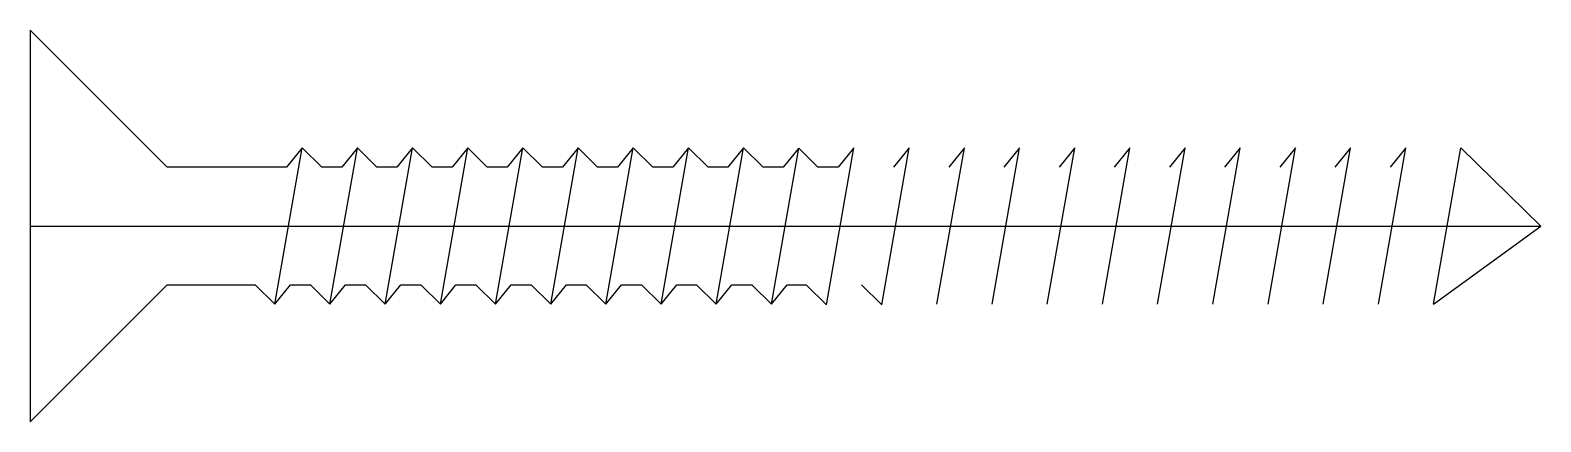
# Model space of a CAD drawing. Extents: x 0 to 38.6, y -5 to 5.
import ezdxf

# ---------------------------------------------------------------- set-up
doc = ezdxf.new("R2010")
doc.units = 0
doc.layers.get('0').update_dxf_attribs({"linetype": 'CONTINUOUS'})

msp = doc.modelspace()

# ---------------------------------------------------------------- linework, layer by layer
at = {"linetype": 'CONTINUOUS'}
for p, q in [((0, 5), (0, -5)), ((0, 5), (0, -5)), ((0, 5), (3.5, 1.5)), ((6.25, -2), (6.95, 2)), ((6.95, 2), (6.55, 1.5)), ((7.45, 1.5), (6.95, 2)), ((7.66, -2), (8.36, 2)), ((8.36, 2), (7.96, 1.5)), ((8.86, 1.5), (8.36, 2)), ((9.07, -2), (9.77, 2)), ((9.77, 2), (9.37, 1.5)), ((10.27, 1.5), (9.77, 2)), ((10.48, -2), (11.18, 2)), ((10.48, -2), (11.18, 2)), ((11.18, 2), (10.78, 1.5)), ((11.18, 2), (10.78, 1.5)), ((11.68, 1.5), (11.18, 2)), ((11.68, 1.5), (11.18, 2)), ((11.89, -2), (12.59, 2)), ((12.59, 2), (12.19, 1.5)), ((13.09, 1.5), (12.59, 2)), ((13.3, -2), (14, 2)), ((14, 2), (13.6, 1.5)), ((14.5, 1.5), (14, 2)), ((14.71, -2), (15.41, 2)), ((14.71, -2), (15.41, 2)), ((15.41, 2), (15.01, 1.5)), ((15.41, 2), (15.01, 1.5)), ((15.91, 1.5), (15.41, 2)), ((15.91, 1.5), (15.41, 2)), ((16.12, -2), (16.82, 2)), ((16.12, -2), (16.82, 2)), ((16.82, 2), (16.42, 1.5)), ((17.32, 1.5), (16.82, 2)), ((17.53, -2), (18.23, 2)), ((18.23, 2), (17.83, 1.5)), ((18.73, 1.5), (18.23, 2)), ((18.94, -2), (19.64, 1.99)), ((19.63, 1.98), (19.24, 1.5)), ((20.13, 1.5), (19.64, 1.99)), ((20.35, -2.01), (21.05, 2)), ((21.05, 2), (20.65, 1.5)), ((21.76, -2.01), (22.46, 2)), ((22.46, 2), (22.06, 1.5)), ((23.17, -2), (23.87, 2)), ((23.87, 2), (23.47, 1.5)), ((24.58, -2), (25.28, 2)), ((25.28, 2), (24.88, 1.5)), ((25.99, -2), (26.69, 2)), ((26.69, 2), (26.29, 1.5)), ((27.4, -2), (28.1, 2)), ((28.1, 2), (27.7, 1.5)), ((28.81, -2), (29.51, 2)), ((29.51, 2), (29.11, 1.5)), ((30.22, -2), (30.92, 2)), ((30.92, 2), (30.52, 1.5)), ((31.63, -2), (32.33, 2)), ((32.33, 2), (31.93, 1.5)), ((33.04, -2), (33.74, 2)), ((33.74, 2), (33.34, 1.5)), ((34.45, -2), (35.15, 2)), ((35.15, 2), (34.75, 1.5)), ((35.86, -2), (36.56, 2)), ((38.6, 0), (36.56, 2)), ((6.55, 1.5), (3.5, 1.5)), ((7.96, 1.5), (7.45, 1.5)), ((9.37, 1.5), (8.86, 1.5)), ((10.78, 1.5), (10.27, 1.5)), ((12.19, 1.5), (11.68, 1.5)), ((13.6, 1.5), (13.09, 1.5)), ((15.01, 1.5), (14.5, 1.5)), ((16.42, 1.5), (15.91, 1.5)), ((17.83, 1.5), (17.32, 1.5)), ((19.24, 1.5), (18.73, 1.5)), ((20.65, 1.5), (20.13, 1.5)), ((0, 0), (38.6, 0)), ((35.86, -2), (38.6, 0)), ((0, -5), (3.5, -1.5)), ((3.5, -1.5), (5.75, -1.5)), ((5.75, -1.5), (6.25, -2)), ((6.25, -2), (6.65, -1.5)), ((6.65, -1.5), (7.16, -1.5)), ((7.16, -1.5), (7.66, -2)), ((7.66, -2), (8.06, -1.5)), ((8.06, -1.5), (8.57, -1.5)), ((8.57, -1.5), (9.07, -2)), ((9.07, -2), (9.47, -1.5)), ((9.47, -1.5), (9.98, -1.5)), ((9.98, -1.5), (10.48, -2)), ((9.98, -1.5), (10.48, -2)), ((10.48, -2), (10.88, -1.5)), ((10.88, -1.5), (11.39, -1.5)), ((11.39, -1.5), (11.89, -2)), ((11.89, -2), (12.29, -1.5)), ((12.29, -1.5), (12.8, -1.5)), ((12.8, -1.5), (13.3, -2)), ((13.3, -2), (13.7, -1.5)), ((13.7, -1.5), (14.21, -1.5)), ((14.21, -1.5), (14.71, -2)), ((14.21, -1.5), (14.71, -2)), ((14.71, -2), (15.11, -1.5)), ((14.71, -2), (15.11, -1.5)), ((15.11, -1.5), (15.62, -1.5)), ((15.62, -1.5), (16.12, -2)), ((16.12, -2), (16.52, -1.5)), ((16.52, -1.5), (17.03, -1.5)), ((17.03, -1.5), (17.53, -2)), ((17.53, -2), (17.93, -1.5)), ((17.93, -1.5), (18.44, -1.5)), ((18.44, -1.5), (18.94, -2)), ((18.94, -2), (19.34, -1.5)), ((19.34, -1.5), (19.83, -1.5)), ((19.83, -1.5), (20.35, -2.01)), ((21.24, -1.5), (21.76, -2.01))]:
    msp.add_line(p, q, dxfattribs=at)

doc.saveas('drawing.dxf')
